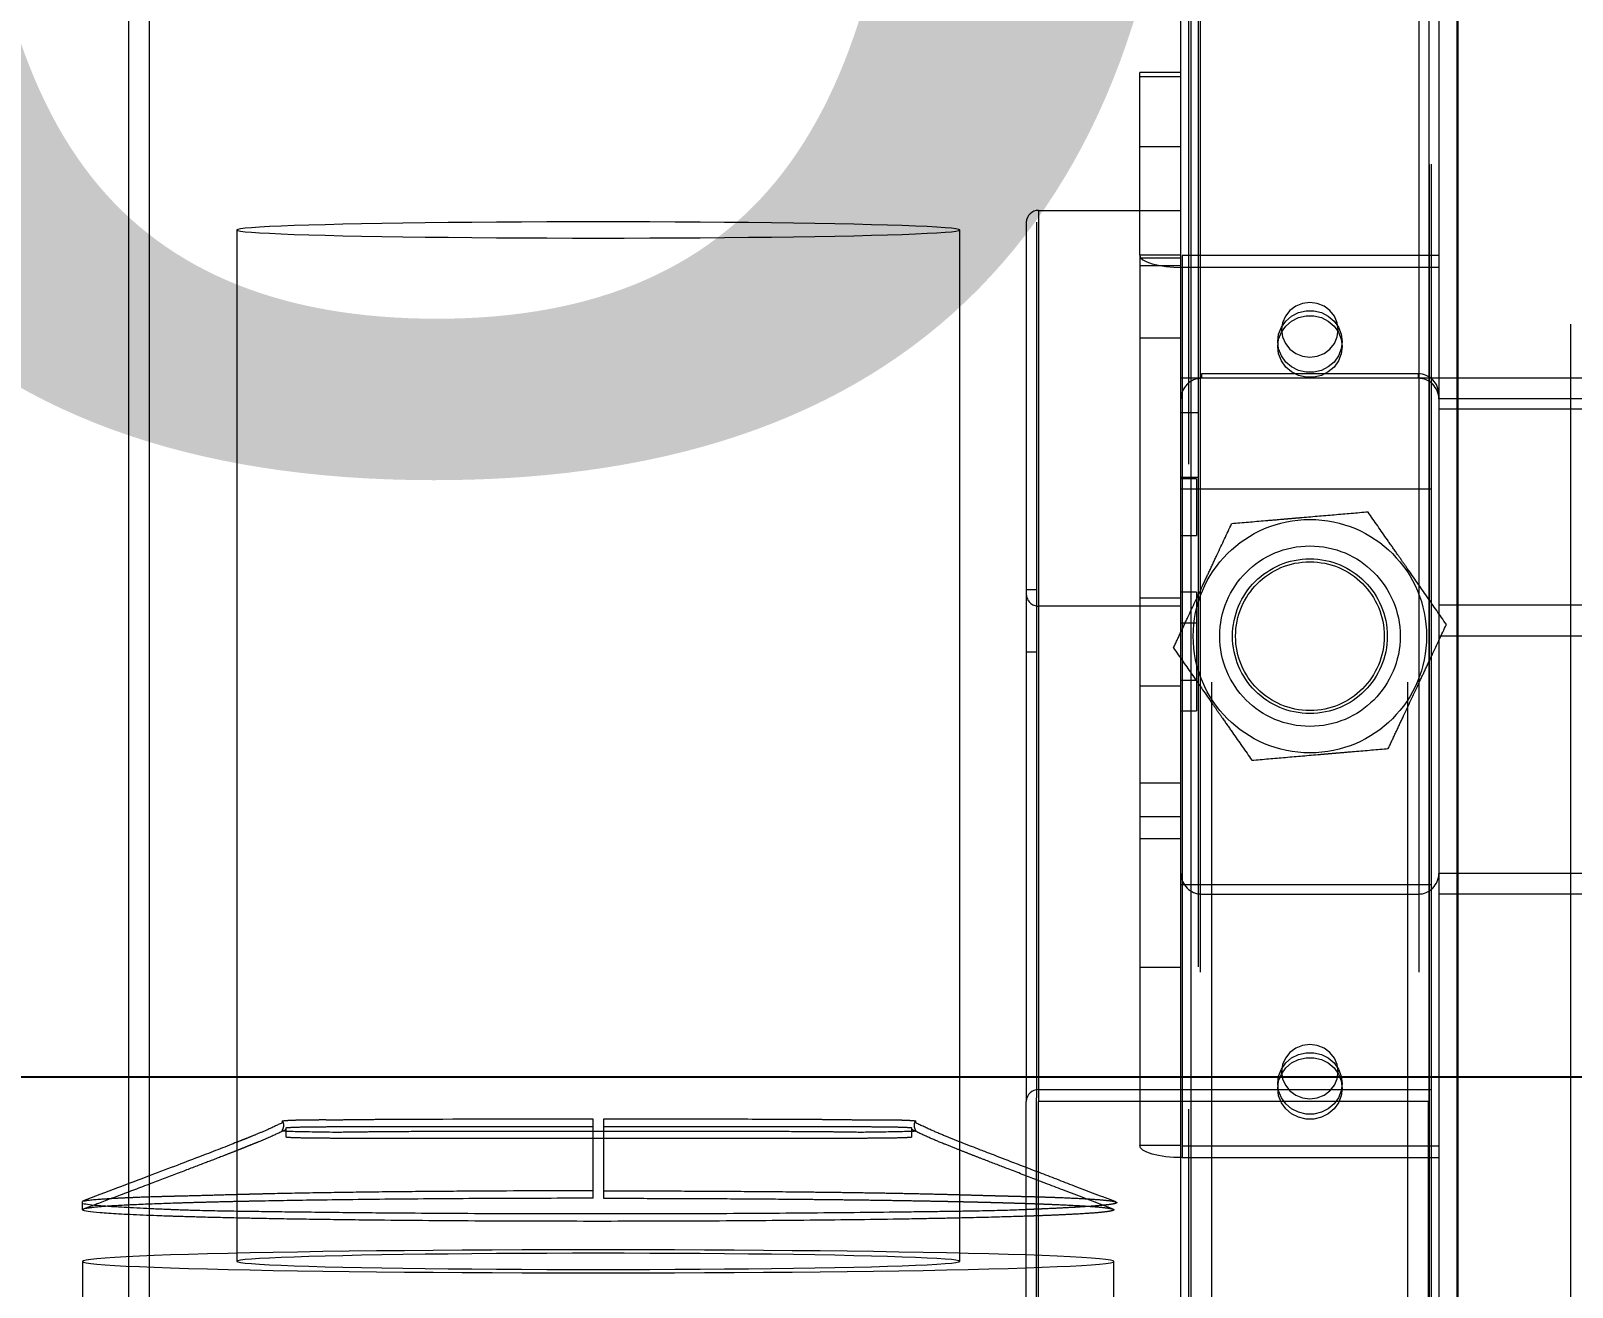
# Model space of a CAD drawing. Extents: x -2187 to 96136, y -11110 to 52208.
# Drawn here: x 48207.6 to 48506.5, y 17012.7 to 17256.3 of the extents above; entities that cross this region are included whole.
import ezdxf

# ---------------------------------------------------------------- set-up
doc = ezdxf.new("R2010")
doc.units = 0
doc.header["$LTSCALE"] = 1000
doc.header["$MEASUREMENT"] = 0
doc.linetypes.add('ACAD_ISO02W100', pattern=[15, 12, -3])
doc.linetypes.add('HIDDEN', pattern=[0.375, 0.25, -0.125])
doc.layers.add('设备型号', color=7, linetype='Continuous')
doc.styles.add('HZHT', font='hztxt_e.shx', dxfattribs={"width": 1.5, "bigfont": 'hztxt.shx'})
doc.dimstyles.new('75', dxfattribs={"dimscale": 100, "dimtxt": 3, "dimasz": 1, "dimexe": 1, "dimexo": 1, "dimgap": 0.2, "dimtad": 1, "dimdec": 0, "dimrnd": 10, "dimzin": 0, "dimdsep": 46, "dimtxsty": 'HZHT', "dimblk1": 'ARCHTICK', "dimblk2": 'ARCHTICK', "dimsah": 1, "dimcen": 1, "dimdle": 0.5, "dimclrd": 1, "dimclre": 1, "dimadec": 0, "dimazin": 0, "dimtfac": 1, "dimtdec": 0, "dimtix": 1, "dimtmove": 2, "dimatfit": 3, "dimfxl": 0, "dimtolj": 1, "dimtzin": 0, "dimarcsym": 0})

# ---------------------------------------------------------------- blocks, each defined once
blk = doc.blocks.new('_ArchTick')
at = {"color": 0, "linetype": 'ByBlock', "const_width": 0.4}
blk.add_lwpolyline([(-0.5, -0.5), (0.5, 0.5)], dxfattribs=at)
blk = doc.blocks.new('*D128')
at = {"color": 1, "linetype": 'ACAD_ISO02W100', "lineweight": -2, "ltscale": 750}
for p, q in [((46340.1, 18544.5), (46340.1, 17223.45)), ((50290.1, 18544.5), (50290.1, 17223.45)), ((46290.1, 17323.45), (47159.52, 17323.45)), ((50340.1, 17323.45), (48409.52, 17323.45))]:
    blk.add_line(p, q, dxfattribs=at)
at = {"layer": 'Defpoints', "color": 0, "linetype": 'ACAD_ISO02W100', "ltscale": 750}
for p in [(46340.1, 18644.5), (50290.1, 18644.5), (50290.1, 17323.45)]:
    blk.add_point(p, dxfattribs=at)
at = {"color": 1, "linetype": 'ACAD_ISO02W100', "lineweight": -2, "ltscale": 750, "xscale": 100, "yscale": 100, "zscale": 100, "rotation": 180}
blk.add_blockref('_ArchTick', (46340.1, 17323.45), dxfattribs=at)
at = {"color": 1, "linetype": 'ACAD_ISO02W100', "lineweight": -2, "ltscale": 750, "xscale": 100, "yscale": 100, "zscale": 100}
blk.add_blockref('_ArchTick', (50290.1, 17323.45), dxfattribs=at)
at = {"color": 0, "linetype": 'ACAD_ISO02W100', "ltscale": 750, "insert": (47784.52, 17473.45), "char_height": 300, "attachment_point": 2, "style": 'HZHT'}
blk.add_mtext('\\A1;3950', dxfattribs=at)

msp = doc.modelspace()

# ---------------------------------------------------------------- linework, layer by layer
at = {"color": 144, "linetype": 'HIDDEN', "lineweight": 0}
for p, q in [((48434.029, 15949.865), (48434.029, 18345.841)), ((48434.429, 15948.786), (48434.429, 18343.343)), ((48476.829, 15948.786), (48476.829, 18342.7)), ((48432.129, 15297.282), (48432.129, 17980.408)), ((48432.529, 17980.396), (48432.529, 15274.289)), ((48478.729, 17980.396), (48478.729, 15401.67)), ((48402.629, 17219.18), (48402.629, 17051.04)), ((48430.629, 17212.783), (48422.629, 17212.783)), ((48430.829, 17212.727), (48430.829, 17210.455)), ((48430.829, 17210.455), (48430.829, 17037.867)), ((48480.629, 17210.455), (48430.829, 17210.455)), ((48434.629, 17189.803), (48434.629, 17188.951)), ((48476.629, 17189.803), (48434.629, 17189.803)), ((48476.629, 17188.951), (48434.629, 17188.951)), ((48433.629, 17169.451), (48433.629, 17158.451)), ((48430.629, 17167.518), (48479.129, 17167.518)), ((48433.629, 17147.451), (48433.629, 17130.451)), ((48430.629, 17144.775), (48403.029, 17144.775)), ((48433.629, 17130.451), (48433.629, 17124.451)), ((48430.629, 17110.432), (48422.629, 17110.432)), ((48430.629, 17103.926), (48422.629, 17103.926)), ((48430.629, 17099.646), (48422.629, 17099.646)), ((48430.629, 17090.812), (48479.129, 17090.812)), ((48434.629, 17088.951), (48476.629, 17088.951)), ((48422.629, 17074.789), (48430.629, 17074.789)), ((48430.629, 17051.072), (48479.129, 17051.072)), ((48478.629, 17048.771), (48430.629, 17048.771)), ((48478.629, 16976.667), (48478.629, 17048.771)), ((48316.629, 17029.98), (48316.629, 17043.869)), ((48318.629, 17043.869), (48318.629, 17029.98)), ((48430.629, 17040.196), (48422.629, 17040.196)), ((48430.829, 17037.867), (48480.629, 17037.867))]:
    msp.add_line(p, q, dxfattribs=at)
at = {"color": 144, "linetype": 'Continuous', "lineweight": 0}
for p, q in [((48484.283, 18301.586), (48484.283, 14058.981)), ((48484.129, 18138.945), (48484.129, 15956.096)), ((48403.029, 17221.481), (48430.629, 17221.481)), ((48400.629, 17049.452), (48400.629, 17048.771)), ((48400.629, 16977.349), (48400.629, 17048.771)), ((48402.629, 17051.04), (48402.629, 17049.452)), ((48402.629, 16977.349), (48402.629, 17049.452)), ((48403.029, 17051.072), (48430.629, 17051.072)), ((48403.029, 16976.667), (48403.029, 17048.771)), ((48430.629, 17048.771), (48403.029, 17048.771)), ((48217.629, 17027.748), (48217.908, 17027.866))]:
    msp.add_line(p, q, dxfattribs=at)
at = {"color": 7, "linetype": 'Continuous', "lineweight": 15}
for p, q in [((48480.629, 17981.266), (48480.629, 15274.109)), ((48430.629, 15274.787), (48430.629, 17980.936)), ((48432.529, 17980.396), (48432.529, 15273.863)), ((48478.729, 15273.863), (48478.729, 17980.396)), ((48230.629, 17034.343), (48230.629, 17854.418)), ((48430.629, 17248.2), (48422.629, 17248.2)), ((48422.629, 17247.377), (48422.629, 17248.2)), ((48422.629, 17221.481), (48422.629, 17247.377)), ((48430.629, 17247.377), (48422.629, 17247.377)), ((48400.629, 17219.18), (48400.629, 17049.452)), ((48403.029, 17221.481), (48403.029, 17051.072)), ((48247.547, 17217.698), (48247.547, 17040.71)), ((48387.712, 17040.786), (48387.712, 17217.698)), ((48484.129, 17188.951), (48480.629, 17188.951)), ((48484.129, 17088.951), (48480.629, 17088.951)), ((48219.784, 17028.628), (48217.774, 17027.865)), ((48230.629, 17018.85), (48230.629, 17026.645)), ((48247.547, 17026.152), (48247.547, 17017.748)), ((48387.712, 17017.748), (48387.712, 17026.151)), ((48217.629, 17017.748), (48217.629, 17007.75))]:
    msp.add_line(p, q, dxfattribs=at)
at = {"color": 7, "linetype": 'HIDDEN', "lineweight": 0}
for p, q in [((48478.729, 15274.289), (48478.729, 17980.396)), ((48478.729, 17980.396), (48478.729, 15401.244)), ((48479.129, 17980.464), (48479.129, 15274.109)), ((48226.629, 14490.418), (48226.629, 17858.418)), ((48506.129, 17574.418), (48506.129, 16988.951)), ((48422.629, 17233.88), (48430.629, 17233.88)), ((48422.629, 17212.783), (48422.629, 17221.481)), ((48422.629, 17212.783), (48422.629, 17040.196)), ((48430.629, 17212.224), (48422.629, 17212.224)), ((48430.629, 17210.729), (48422.629, 17210.729)), ((48480.629, 17212.727), (48430.829, 17212.727)), ((48430.629, 17196.719), (48422.629, 17196.719)), ((48434.629, 17188.951), (48430.629, 17188.951)), ((48436.629, 14630.031), (48436.629, 17188.951)), ((48474.629, 14630.031), (48474.629, 17188.951)), ((48476.629, 17189.803), (48476.629, 17188.951)), ((48480.629, 17188.951), (48476.629, 17188.951)), ((49425.729, 17188.951), (48484.129, 17188.951)), ((49427.429, 17184.951), (48480.629, 17184.951)), ((49427.429, 17182.951), (48480.629, 17182.951)), ((49425.729, 17184.951), (48484.129, 17184.951)), ((48434.029, 17182.278), (48430.629, 17182.278)), ((48430.629, 17169.778), (48434.029, 17169.778)), ((48433.629, 17169.451), (48430.629, 17169.451)), ((48430.629, 17158.451), (48433.629, 17158.451)), ((48402.629, 17147.946), (48400.629, 17147.946)), ((48433.629, 17147.451), (48430.629, 17147.451)), ((48403.029, 17144.775), (48403.029, 17051.072)), ((48430.629, 17146.294), (48422.629, 17146.294)), ((49427.429, 17144.951), (48480.629, 17144.951)), ((48433.629, 17141.451), (48430.629, 17141.451)), ((49427.429, 17138.951), (48480.629, 17138.951)), ((48400.629, 17135.946), (48402.629, 17135.946)), ((48422.629, 17129.294), (48430.629, 17129.294)), ((48430.629, 17130.451), (48433.629, 17130.451)), ((48430.629, 17124.451), (48433.629, 17124.451)), ((49427.429, 17092.951), (48480.629, 17092.951)), ((49425.729, 17092.951), (48484.129, 17092.951)), ((49425.729, 17088.951), (48484.129, 17088.951)), ((48247.547, 17040.71), (48247.547, 17026.152)), ((48387.712, 17026.151), (48387.712, 17040.786)), ((48430.829, 17040.139), (48480.629, 17040.139)), ((48230.629, 17026.645), (48230.629, 17034.343)), ((48226.629, 17026.82), (48226.629, 17032.828)), ((48226.629, 17002.658), (48226.629, 17018.674)), ((48230.629, 17001.146), (48230.629, 17018.85)), ((48417.629, 17007.75), (48417.629, 17017.748))]:
    msp.add_line(p, q, dxfattribs=at)
at = {"color": 8, "linetype": 'Continuous', "lineweight": 15}
for p, q in [((48226.629, 17032.828), (48226.629, 17858.418)), ((48484.129, 17184.951), (48480.629, 17184.951)), ((48484.129, 17092.951), (48480.629, 17092.951)), ((48403.029, 17051.072), (48403.029, 17048.771)), ((48226.629, 17018.674), (48226.629, 17026.82))]:
    msp.add_line(p, q, dxfattribs=at)
at = {"color": 7, "linetype": 'Continuous', "lineweight": 15, "flags": 128}
for points in [[(48247.547, 17217.698), (48247.726, 17217.586), (48248.26, 17217.475), (48249.149, 17217.365), (48250.386, 17217.257), (48251.966, 17217.15), (48253.88, 17217.047), (48256.12, 17216.947), (48258.672, 17216.851), (48261.526, 17216.759), (48264.665, 17216.672), (48268.074, 17216.59), (48271.735, 17216.514), (48275.631, 17216.444), (48279.74, 17216.38), (48284.043, 17216.323), (48288.516, 17216.273), (48293.138, 17216.23), (48297.885, 17216.195), (48302.732, 17216.167), (48307.656, 17216.148), (48312.63, 17216.136), (48317.629, 17216.132), (48322.629, 17216.136), (48327.603, 17216.148), (48332.527, 17216.167), (48337.374, 17216.195), (48342.121, 17216.23), (48346.743, 17216.273), (48351.216, 17216.323), (48355.519, 17216.38), (48359.628, 17216.444), (48363.524, 17216.514), (48367.185, 17216.59), (48370.594, 17216.672), (48373.733, 17216.759), (48376.587, 17216.851), (48379.139, 17216.947), (48381.379, 17217.047), (48383.293, 17217.15), (48384.873, 17217.257), (48386.11, 17217.365), (48386.998, 17217.475), (48387.533, 17217.586), (48387.712, 17217.698), (48387.533, 17217.81), (48386.998, 17217.921), (48386.11, 17218.031), (48384.873, 17218.139), (48383.293, 17218.245), (48381.379, 17218.348), (48379.139, 17218.448), (48376.587, 17218.544), (48373.733, 17218.636), (48370.594, 17218.723), (48367.185, 17218.805), (48363.524, 17218.881), (48359.628, 17218.952), (48355.519, 17219.015), (48351.216, 17219.072), (48346.743, 17219.122), (48342.121, 17219.165), (48337.374, 17219.2), (48332.527, 17219.228), (48327.603, 17219.248), (48322.629, 17219.26), (48317.629, 17219.264), (48312.63, 17219.26), (48307.656, 17219.248), (48302.732, 17219.228), (48297.885, 17219.2), (48293.138, 17219.165), (48288.516, 17219.122), (48284.043, 17219.072), (48279.74, 17219.015), (48275.631, 17218.952), (48271.735, 17218.881), (48268.074, 17218.805), (48264.665, 17218.723), (48261.526, 17218.636), (48258.672, 17218.544), (48256.12, 17218.448), (48253.88, 17218.348), (48251.966, 17218.245), (48250.386, 17218.139), (48249.149, 17218.031), (48248.26, 17217.921), (48247.726, 17217.81), (48247.547, 17217.698)], [(48247.547, 17019.342), (48245.879, 17019.304), (48241.878, 17019.207), (48238.144, 17019.104), (48234.689, 17018.996), (48231.525, 17018.884), (48228.664, 17018.768), (48226.115, 17018.649), (48223.888, 17018.526), (48221.989, 17018.4), (48220.427, 17018.273), (48219.206, 17018.143), (48218.331, 17018.012), (48217.805, 17017.88), (48217.629, 17017.748)], [(48400.629, 17018.994), (48400.57, 17018.996), (48397.115, 17019.104), (48393.381, 17019.207), (48389.38, 17019.304), (48387.712, 17019.342)], [(48217.629, 17017.748), (48217.805, 17017.615), (48218.331, 17017.483), (48219.206, 17017.352), (48220.427, 17017.223), (48221.989, 17017.095), (48223.888, 17016.97), (48226.115, 17016.847), (48228.664, 17016.727), (48231.525, 17016.611), (48234.689, 17016.499), (48238.144, 17016.392), (48241.878, 17016.289), (48245.879, 17016.191), (48250.131, 17016.099), (48254.621, 17016.012), (48259.332, 17015.932), (48264.247, 17015.858), (48269.35, 17015.791), (48274.623, 17015.73), (48280.047, 17015.677), (48285.602, 17015.631), (48291.271, 17015.592), (48297.032, 17015.561), (48302.865, 17015.538), (48308.75, 17015.522), (48314.666, 17015.514), (48320.593, 17015.514), (48326.509, 17015.522), (48332.394, 17015.538), (48338.227, 17015.561), (48343.988, 17015.592), (48349.656, 17015.631), (48355.212, 17015.677), (48360.636, 17015.73), (48365.909, 17015.791), (48371.012, 17015.858), (48375.927, 17015.932), (48380.638, 17016.012), (48385.128, 17016.099), (48389.38, 17016.191), (48393.381, 17016.289), (48397.115, 17016.392), (48400.57, 17016.499), (48400.629, 17016.501)], [(48247.547, 17017.748), (48247.726, 17017.636), (48248.26, 17017.525), (48249.149, 17017.415), (48250.386, 17017.307), (48251.966, 17017.2), (48253.88, 17017.097), (48256.12, 17016.997), (48258.672, 17016.901), (48261.526, 17016.809), (48264.665, 17016.722), (48268.074, 17016.64), (48271.735, 17016.564), (48275.631, 17016.494), (48279.74, 17016.43), (48284.043, 17016.373), (48288.516, 17016.323), (48293.138, 17016.28), (48297.885, 17016.245), (48302.732, 17016.217), (48307.656, 17016.198), (48312.63, 17016.186), (48317.629, 17016.182), (48322.629, 17016.186), (48327.603, 17016.198), (48332.527, 17016.217), (48337.374, 17016.245), (48342.121, 17016.28), (48346.743, 17016.323), (48351.216, 17016.373), (48355.519, 17016.43), (48359.628, 17016.494), (48363.524, 17016.564), (48367.185, 17016.64), (48370.594, 17016.722), (48373.733, 17016.809), (48376.587, 17016.901), (48379.139, 17016.997), (48381.379, 17017.097), (48383.293, 17017.2), (48384.873, 17017.307), (48386.11, 17017.415), (48386.998, 17017.525), (48387.533, 17017.636), (48387.712, 17017.748), (48387.712, 17017.748)]]:
    msp.add_lwpolyline(points, dxfattribs=at)
at = {"color": 144, "linetype": 'HIDDEN', "lineweight": 0, "flags": 128}
for points in [[(48422.629, 17212.783), (48422.787, 17212.329), (48423.254, 17211.892), (48424.011, 17211.49), (48425.031, 17211.137), (48426.274, 17210.847), (48427.691, 17210.632), (48429.23, 17210.499), (48430.829, 17210.455)], [(48461.879, 17196.072), (48461.698, 17194.638), (48461.164, 17193.287), (48460.308, 17192.098), (48459.18, 17191.14), (48457.846, 17190.469), (48456.383, 17190.123), (48454.876, 17190.123), (48453.413, 17190.469), (48452.079, 17191.14), (48450.951, 17192.098), (48450.095, 17193.287), (48449.561, 17194.638), (48449.379, 17196.072), (48449.561, 17197.506), (48450.095, 17198.857), (48450.951, 17200.046), (48452.079, 17201.004), (48453.413, 17201.675), (48454.876, 17202.021), (48456.383, 17202.021), (48457.846, 17201.675), (48459.18, 17201.004), (48460.308, 17200.046), (48461.164, 17198.857), (48461.698, 17197.506), (48461.879, 17196.072)], [(48461.879, 17195.107), (48461.698, 17193.672), (48461.164, 17192.322), (48460.308, 17191.133), (48459.18, 17190.175), (48457.846, 17189.503), (48456.383, 17189.158), (48454.876, 17189.158), (48453.413, 17189.503), (48452.079, 17190.175), (48450.951, 17191.133), (48450.095, 17192.322), (48449.561, 17193.672), (48449.379, 17195.107), (48449.561, 17196.541), (48450.095, 17197.892), (48450.951, 17199.08), (48452.079, 17200.038), (48453.413, 17200.71), (48454.876, 17201.056), (48456.383, 17201.056), (48457.846, 17200.71), (48459.18, 17200.038), (48460.308, 17199.08), (48461.164, 17197.892), (48461.698, 17196.541), (48461.879, 17195.107)], [(48455.629, 17193.071), (48457.053, 17193.251), (48458.379, 17193.777), (48459.519, 17194.615), (48460.393, 17195.708), (48460.942, 17196.98), (48461.129, 17198.344), (48460.942, 17199.709), (48460.393, 17200.981), (48459.519, 17202.073), (48458.379, 17202.911), (48457.053, 17203.438), (48455.629, 17203.618), (48454.206, 17203.438), (48452.879, 17202.911), (48451.74, 17202.073), (48450.866, 17200.981), (48450.317, 17199.709), (48450.129, 17198.344), (48450.317, 17196.98), (48450.866, 17195.708), (48451.74, 17194.615), (48452.879, 17193.777), (48454.206, 17193.251), (48455.629, 17193.071)], [(48461.879, 17052.249), (48461.698, 17050.815), (48461.164, 17049.464), (48460.308, 17048.275), (48459.18, 17047.317), (48457.846, 17046.646), (48456.383, 17046.3), (48454.876, 17046.3), (48453.413, 17046.646), (48452.079, 17047.317), (48450.951, 17048.275), (48450.095, 17049.464), (48449.561, 17050.815), (48449.379, 17052.249), (48449.561, 17053.683), (48450.095, 17055.034), (48450.951, 17056.223), (48452.079, 17057.181), (48453.413, 17057.853), (48454.876, 17058.198), (48456.383, 17058.198), (48457.846, 17057.853), (48459.18, 17057.181), (48460.308, 17056.223), (48461.164, 17055.034), (48461.698, 17053.683), (48461.879, 17052.249)], [(48455.629, 17049.248), (48457.053, 17049.428), (48458.379, 17049.954), (48459.519, 17050.792), (48460.393, 17051.885), (48460.942, 17053.157), (48461.129, 17054.521), (48460.942, 17055.886), (48460.393, 17057.158), (48459.519, 17058.25), (48458.379, 17059.088), (48457.053, 17059.615), (48455.629, 17059.795), (48454.206, 17059.615), (48452.879, 17059.088), (48451.74, 17058.25), (48450.866, 17057.158), (48450.317, 17055.886), (48450.129, 17054.521), (48450.317, 17053.157), (48450.866, 17051.885), (48451.74, 17050.792), (48452.879, 17049.954), (48454.206, 17049.428), (48455.629, 17049.248)], [(48461.879, 17051.284), (48461.698, 17049.85), (48461.164, 17048.499), (48460.308, 17047.31), (48459.18, 17046.352), (48457.846, 17045.68), (48456.383, 17045.335), (48454.876, 17045.335), (48453.413, 17045.68), (48452.079, 17046.352), (48450.951, 17047.31), (48450.095, 17048.499), (48449.561, 17049.85), (48449.379, 17051.284), (48449.561, 17052.718), (48450.095, 17054.069), (48450.951, 17055.257), (48452.079, 17056.215), (48453.413, 17056.887), (48454.876, 17057.233), (48456.383, 17057.233), (48457.846, 17056.887), (48459.18, 17056.215), (48460.308, 17055.257), (48461.164, 17054.069), (48461.698, 17052.718), (48461.879, 17051.284)], [(48316.625, 17031.425), (48316.627, 17038.369), (48316.629, 17045.314)], [(48318.629, 17045.314), (48318.632, 17038.369), (48318.634, 17031.425)], [(48430.829, 17037.867), (48429.23, 17037.912), (48427.691, 17038.044), (48426.274, 17038.26), (48425.031, 17038.549), (48424.011, 17038.902), (48423.254, 17039.305), (48422.787, 17039.742), (48422.629, 17040.196)]]:
    msp.add_lwpolyline(points, dxfattribs=at)
at = {"color": 7, "linetype": 'HIDDEN', "lineweight": 0, "flags": 128}
for points in [[(48387.712, 17019.342), (48385.128, 17019.397), (48380.638, 17019.483), (48375.927, 17019.563), (48371.012, 17019.637), (48365.909, 17019.705), (48360.636, 17019.765), (48355.212, 17019.819), (48349.656, 17019.865), (48343.988, 17019.903), (48338.227, 17019.934), (48332.394, 17019.958), (48326.509, 17019.974), (48320.593, 17019.981), (48314.666, 17019.981), (48308.75, 17019.974), (48302.865, 17019.958), (48297.032, 17019.934), (48291.271, 17019.903), (48285.602, 17019.865), (48280.047, 17019.819), (48274.623, 17019.765), (48269.35, 17019.705), (48264.247, 17019.637), (48259.332, 17019.563), (48254.621, 17019.483), (48250.131, 17019.397), (48247.547, 17019.342)], [(48387.712, 17017.748), (48387.533, 17017.859), (48386.998, 17017.971), (48386.11, 17018.081), (48384.873, 17018.189), (48383.293, 17018.295), (48381.379, 17018.398), (48379.139, 17018.498), (48376.587, 17018.594), (48373.733, 17018.686), (48370.594, 17018.773), (48367.185, 17018.855), (48363.524, 17018.931), (48359.628, 17019.001), (48355.519, 17019.065), (48351.216, 17019.122), (48346.743, 17019.172), (48342.121, 17019.215), (48337.374, 17019.25), (48332.527, 17019.278), (48327.603, 17019.298), (48322.629, 17019.31), (48317.629, 17019.314), (48312.63, 17019.31), (48307.656, 17019.298), (48302.732, 17019.278), (48297.885, 17019.25), (48293.138, 17019.215), (48288.516, 17019.172), (48284.043, 17019.122), (48279.74, 17019.065), (48275.631, 17019.001), (48271.735, 17018.931), (48268.074, 17018.855), (48264.665, 17018.773), (48261.526, 17018.686), (48258.672, 17018.594), (48256.12, 17018.498), (48253.88, 17018.398), (48251.966, 17018.295), (48250.386, 17018.189), (48249.149, 17018.081), (48248.26, 17017.971), (48247.726, 17017.859), (48247.547, 17017.748)], [(48400.629, 17016.501), (48403.734, 17016.611), (48406.595, 17016.727), (48409.144, 17016.847), (48411.371, 17016.97), (48413.27, 17017.095), (48414.832, 17017.223), (48416.053, 17017.352), (48416.928, 17017.483), (48417.454, 17017.615), (48417.629, 17017.748), (48417.454, 17017.88), (48416.928, 17018.012), (48416.053, 17018.143), (48414.832, 17018.273), (48413.27, 17018.4), (48411.371, 17018.526), (48409.144, 17018.649), (48406.595, 17018.768), (48403.734, 17018.884), (48400.629, 17018.994)]]:
    msp.add_lwpolyline(points, dxfattribs=at)
at = {"color": 7, "linetype": 'HIDDEN', "lineweight": 0}
msp.add_circle((48455.629, 17138.951), 22.625, dxfattribs=at)
at = {"color": 144, "linetype": 'HIDDEN', "lineweight": 0}
for radius in [17.5, 15, 14.416]:
    msp.add_circle((48455.629, 17138.951), radius, dxfattribs=at)
at = {"color": 144, "linetype": 'Continuous', "lineweight": 0}
for centre in [(48402.981, 17219.129), (48402.981, 17048.72)]:
    msp.add_arc(centre, 2.352, 88.82097, 178.77033, dxfattribs=at)
at = {"color": 144, "linetype": 'HIDDEN', "lineweight": 0}
for centre, radius, start, end in [((48434.629, 17184.951), 4, 90, 180), ((48476.629, 17185.803), 4, 0, 90), ((48476.629, 17184.951), 4, 0, 90), ((48402.981, 17147.127), 2.352, 181.22967, 271.17903), ((48434.629, 17092.951), 4, 180, 270), ((48476.629, 17092.951), 4, 270, 0)]:
    msp.add_arc(centre, radius, start, end, dxfattribs=at)
at = {"color": 7, "linetype": 'HIDDEN', "lineweight": 0}
for points, knots in [([(48466.895, 17163.002), (48464.735, 17162.816), (48462.559, 17162.63), (48458.161, 17162.253), (48455.94, 17162.062), (48453.127, 17161.821), (48452.562, 17161.773), (48451.437, 17161.676), (48450.876, 17161.628), (48449.199, 17161.484), (48448.089, 17161.389), (48444.778, 17161.105), (48442.597, 17160.918), (48440.434, 17160.733)], [0, 0, 0, 0, 0.25, 0.25, 0.5, 0.5, 0.5625, 0.5625, 0.625, 0.625, 0.75, 0.75, 1, 1, 1, 1]), ([(48482.091, 17141.22), (48480.85, 17142.998), (48479.6, 17144.79), (48477.075, 17148.409), (48475.799, 17150.238), (48474.184, 17152.553), (48473.86, 17153.018), (48473.213, 17153.945), (48472.891, 17154.406), (48471.929, 17155.786), (48471.291, 17156.7), (48469.39, 17159.426), (48468.137, 17161.221), (48466.895, 17163.002)], [0, 0, 0, 0, 0.25, 0.25, 0.5, 0.5, 0.5625, 0.5625, 0.625, 0.625, 0.75, 0.75, 1, 1, 1, 1]), ([(48429.168, 17136.682), (48429.627, 17137.661), (48430.089, 17138.648), (48431.024, 17140.645), (48431.494, 17141.647), (48432.905, 17144.659), (48433.851, 17146.679), (48435.279, 17149.728), (48435.757, 17150.747), (48436.715, 17152.792), (48437.19, 17153.808), (48438.601, 17156.82), (48439.524, 17158.789), (48440.434, 17160.733)], [0, 0, 0, 0, 0.125, 0.125, 0.25, 0.25, 0.5, 0.5, 0.625, 0.625, 0.75, 0.75, 1, 1, 1, 1]), ([(48470.825, 17117.17), (48471.283, 17118.148), (48471.745, 17119.135), (48472.681, 17121.132), (48473.15, 17122.134), (48474.561, 17125.146), (48475.507, 17127.166), (48476.935, 17130.215), (48477.413, 17131.234), (48478.371, 17133.28), (48478.847, 17134.295), (48480.258, 17137.307), (48481.18, 17139.276), (48482.091, 17141.22)], [0, 0, 0, 0, 0.125, 0.125, 0.25, 0.25, 0.5, 0.5, 0.625, 0.625, 0.75, 0.75, 1, 1, 1, 1]), ([(48429.168, 17136.682), (48430.409, 17134.904), (48431.659, 17133.113), (48434.184, 17129.493), (48435.46, 17127.664), (48437.075, 17125.35), (48437.399, 17124.884), (48438.045, 17123.958), (48438.367, 17123.496), (48439.33, 17122.116), (48439.968, 17121.202), (48441.869, 17118.477), (48443.122, 17116.681), (48444.364, 17114.901)], [0, 0, 0, 0, 0.25, 0.25, 0.5, 0.5, 0.5625, 0.5625, 0.625, 0.625, 0.75, 0.75, 1, 1, 1, 1]), ([(48444.364, 17114.901), (48446.524, 17115.086), (48448.7, 17115.273), (48453.098, 17115.65), (48455.319, 17115.84), (48458.131, 17116.081), (48458.697, 17116.13), (48459.822, 17116.226), (48460.383, 17116.274), (48462.06, 17116.418), (48463.17, 17116.513), (48466.481, 17116.797), (48468.662, 17116.984), (48470.825, 17117.17)], [0, 0, 0, 0, 0.25, 0.25, 0.5, 0.5, 0.5625, 0.5625, 0.625, 0.625, 0.75, 0.75, 1, 1, 1, 1]), ([(48257.122, 17043.324), (48256.161, 17042.863), (48254.431, 17042.035), (48252.082, 17041.047), (48250.473, 17040.391), (48249.275, 17039.912), (48248.07, 17039.433), (48246.57, 17038.844), (48244.257, 17037.941), (48240.924, 17036.655), (48236.383, 17034.92), (48230.953, 17032.86), (48225.311, 17030.727), (48221.502, 17029.28), (48219.784, 17028.628)], [0, 0, 0, 0, 0.10231332, 0.18421112, 0.23997575, 0.26763649, 0.30002009, 0.33914359, 0.38556064, 0.47590829, 0.58694512, 0.71932928, 0.87342404, 1, 1, 1, 1]), ([(48256.479, 17044.679), (48255.533, 17044.225), (48253.827, 17043.408), (48251.501, 17042.43), (48249.908, 17041.78), (48248.711, 17041.302), (48247.983, 17041.012), (48247.56, 17040.846), (48247.547, 17040.841)], [0, 0, 0, 0, 0.3385212, 0.6106778, 0.7963836, 0.888567, 0.9965165, 1, 1, 1, 1]), ([(48417.488, 17027.864), (48414.797, 17028.894), (48409.828, 17030.796), (48403.018, 17033.401), (48397.468, 17035.53), (48393.485, 17037.066), (48390.795, 17038.11), (48388.869, 17038.86), (48386.882, 17039.639), (48384.39, 17040.639), (48381.448, 17041.86), (48379.451, 17042.817), (48378.394, 17043.323)], [0, 0, 0, 0, 0.1816234, 0.3353852, 0.4615411, 0.5608744, 0.6130892, 0.6568205, 0.7154942, 0.7949089, 0.8914826, 1, 1, 1, 1]), ([(48387.712, 17040.927), (48387.7, 17040.932), (48386.804, 17041.284), (48384.982, 17042.019), (48382.046, 17043.236), (48380.078, 17044.179), (48379.039, 17044.677)], [0, 0, 0, 0, 0.0038756, 0.2828914, 0.6213868, 1, 1, 1, 1]), ([(48418.024, 17029.265), (48415.335, 17030.294), (48410.369, 17032.195), (48404.555, 17034.418), (48401.472, 17035.602), (48400.629, 17035.925)], [0, 0, 0, 0, 0.4620035, 0.8530708, 1, 1, 1, 1])]:
    msp.add_open_spline(points, degree=3, knots=knots, dxfattribs=at)
at = {"color": 144, "linetype": 'HIDDEN', "lineweight": 0}
for points, knots in [([(48316.629, 17045.314), (48306.271, 17045.312), (48294.742, 17045.31), (48282.044, 17045.266), (48278.529, 17045.25), (48275.008, 17045.227), (48271.507, 17045.202), (48268.585, 17045.154), (48266.436, 17045.146), (48264.67, 17045.16), (48262.764, 17045.156), (48260.675, 17045.134), (48258.887, 17045.095), (48257.511, 17045.04), (48256.803, 17044.987), (48256.486, 17044.945), (48256.352, 17044.92), (48256.268, 17044.886), (48256.265, 17044.871), (48256.308, 17044.857), (48256.372, 17044.819), (48256.439, 17044.748), (48256.491, 17044.661), (48256.574, 17044.453), (48256.61, 17044.086), (48256.55, 17043.681), (48256.451, 17043.404), (48256.409, 17043.319), (48256.396, 17043.293)], [0, 0, 0, 0, 0.2205354, 0.2454294, 0.270369, 0.2953593, 0.3204061, 0.3448887, 0.3576823, 0.3660199, 0.3828494, 0.3999312, 0.4171268, 0.4342558, 0.4511874, 0.4567658, 0.4623034, 0.4681881, 0.4721048, 0.4788768, 0.5101747, 0.5453062, 0.5809695, 0.6165652, 0.7788082, 0.94119, 0.9819542, 1, 1, 1, 1]), ([(48318.629, 17043.869), (48322.752, 17043.869), (48330.996, 17043.869), (48343.39, 17043.869), (48355.01, 17043.869), (48363.361, 17043.869), (48367.555, 17043.869), (48368.646, 17043.869), (48369.912, 17043.868), (48372.476, 17043.855), (48375.667, 17043.808), (48377.764, 17043.736), (48378.346, 17043.679), (48378.394, 17043.651), (48378.394, 17043.569), (48378.394, 17043.416), (48378.394, 17043.188), (48378.394, 17042.961), (48378.394, 17042.734), (48378.394, 17042.507), (48378.394, 17042.28), (48378.394, 17042.052), (48378.394, 17041.9), (48378.394, 17041.818), (48378.346, 17041.789), (48377.764, 17041.732), (48375.659, 17041.661), (48372.462, 17041.614), (48369.905, 17041.601), (48368.644, 17041.6), (48364.146, 17041.6), (48355.671, 17041.6), (48343.007, 17041.6), (48330.374, 17041.6), (48317.758, 17041.6), (48305.141, 17041.6), (48292.509, 17041.6), (48279.845, 17041.6), (48271.37, 17041.6), (48266.871, 17041.6), (48265.611, 17041.601), (48263.054, 17041.614), (48259.857, 17041.661), (48257.752, 17041.732), (48257.17, 17041.789), (48257.122, 17041.818), (48257.122, 17041.9), (48257.122, 17042.052), (48257.122, 17042.28), (48257.122, 17042.507), (48257.122, 17042.734), (48257.122, 17042.961), (48257.122, 17043.188), (48257.122, 17043.416), (48257.122, 17043.569), (48257.122, 17043.651), (48257.17, 17043.679), (48257.751, 17043.736), (48259.849, 17043.808), (48263.04, 17043.855), (48265.604, 17043.868), (48266.87, 17043.869), (48267.957, 17043.869), (48272.129, 17043.869), (48280.437, 17043.869), (48291.997, 17043.869), (48304.327, 17043.869), (48312.529, 17043.869), (48316.629, 17043.869)], [0, 0, 0, 0, 0.0277778, 0.0555556, 0.0833333, 0.1055556, 0.1111111, 0.1111111, 0.1166667, 0.1388889, 0.1666667, 0.1944444, 0.2166667, 0.2222222, 0.2222222, 0.2361111, 0.25, 0.2638889, 0.2777778, 0.2916667, 0.3055556, 0.3194444, 0.3333333, 0.3333333, 0.3388889, 0.3611111, 0.3888889, 0.4166667, 0.4388889, 0.4444444, 0.4444444, 0.4583333, 0.4722222, 0.4861111, 0.5, 0.5138889, 0.5277778, 0.5416667, 0.5555556, 0.5555556, 0.5611111, 0.5833333, 0.6111111, 0.6388889, 0.6611111, 0.6666667, 0.6666667, 0.6805556, 0.6944444, 0.7083333, 0.7222222, 0.7361111, 0.75, 0.7638889, 0.7777778, 0.7777778, 0.7833333, 0.8055556, 0.8333333, 0.8611111, 0.8833333, 0.8888889, 0.8888889, 0.8944444, 0.9166667, 0.9444444, 0.9722222, 1, 1, 1, 1]), ([(48270.641, 17042.864), (48272.137, 17042.884), (48275.995, 17042.934), (48282.228, 17042.967), (48289.337, 17042.994), (48296.452, 17043.008), (48303.559, 17043.018), (48310.66, 17043.022), (48324.865, 17043.025), (48339.078, 17043.018), (48353.287, 17042.97), (48359.137, 17042.933), (48362.946, 17042.899), (48364.393, 17042.878), (48364.728, 17042.874)], [0, 0, 0, 0, 0.047722, 0.123032, 0.198765, 0.2743755, 0.3498951, 0.4253544, 0.5007835, 0.8028013, 0.8785343, 0.9538439, 0.9893303, 1, 1, 1, 1]), ([(48379.12, 17043.302), (48379.112, 17043.32), (48379.063, 17043.425), (48378.981, 17043.655), (48378.911, 17044.069), (48378.935, 17044.469), (48379.066, 17044.743), (48379.165, 17044.832), (48379.224, 17044.861), (48379.252, 17044.87), (48379.248, 17044.885), (48379.165, 17044.919), (48379.032, 17044.943), (48378.716, 17044.986), (48378.008, 17045.038), (48376.632, 17045.092), (48374.844, 17045.131), (48372.754, 17045.153), (48370.91, 17045.155), (48369.426, 17045.148), (48367.873, 17045.13), (48365.664, 17045.183), (48362.856, 17045.205), (48359.908, 17045.231), (48353.341, 17045.27), (48339.582, 17045.308), (48326.803, 17045.312), (48318.629, 17045.314)], [0, 0, 0, 0, 0.0123514, 0.0742591, 0.1844116, 0.3809072, 0.4624443, 0.5015424, 0.5187397, 0.5255189, 0.5294398, 0.5353316, 0.540876, 0.5464614, 0.5634158, 0.5805692, 0.5977908, 0.614899, 0.6317552, 0.6387068, 0.6469093, 0.6648304, 0.6858168, 0.7067611, 0.7276669, 0.825797, 1, 1, 1, 1]), ([(48316.625, 17031.425), (48309.111, 17031.423), (48301.605, 17031.401), (48290.652, 17031.337), (48287.052, 17031.31), (48279.999, 17031.247), (48276.547, 17031.211), (48269.834, 17031.127), (48266.572, 17031.08), (48260.277, 17030.974), (48257.245, 17030.916), (48253.618, 17030.835), (48252.901, 17030.818), (48251.483, 17030.784), (48250.77, 17030.766), (48250.032, 17030.747), (48249.892, 17030.744), (48249.632, 17030.737), (48249.511, 17030.733), (48249.19, 17030.725), (48249.02, 17030.72), (48248.733, 17030.712), (48248.616, 17030.709), (48248.403, 17030.703), (48248.304, 17030.701), (48247.401, 17030.676), (48246.625, 17030.654), (48244.359, 17030.59), (48242.929, 17030.549), (48240.176, 17030.475), (48238.852, 17030.442), (48237.233, 17030.402), (48236.749, 17030.391), (48236.189, 17030.377), (48235.949, 17030.371), (48235.789, 17030.367), (48235.714, 17030.365), (48235.506, 17030.36), (48235.373, 17030.357), (48235.077, 17030.349), (48234.962, 17030.346), (48234.759, 17030.341), (48234.685, 17030.34), (48234.528, 17030.336), (48234.442, 17030.333), (48233.683, 17030.314), (48232.977, 17030.294), (48230.824, 17030.229), (48229.341, 17030.179), (48227.272, 17030.097), (48226.611, 17030.07), (48225.354, 17030.013), (48224.757, 17029.984), (48223.061, 17029.895), (48222.06, 17029.834), (48219.458, 17029.645), (48218.262, 17029.513), (48217.629, 17029.377)], [0, 0, 0, 0, 0.125, 0.125, 0.1875, 0.1875, 0.25, 0.25, 0.3125, 0.3125, 0.375, 0.375, 0.390625, 0.390625, 0.40625, 0.40625, 0.4101562, 0.4101562, 0.4140625, 0.4140625, 0.421875, 0.421875, 0.4296875, 0.4296875, 0.4375, 0.4375, 0.5, 0.5, 0.625, 0.625, 0.75, 0.75, 0.78125, 0.796875, 0.8046875, 0.8046875, 0.8125, 0.8125, 0.8203125, 0.8203125, 0.8242188, 0.8242188, 0.8261719, 0.8261719, 0.828125, 0.828125, 0.84375, 0.84375, 0.875, 0.875, 0.890625, 0.890625, 0.90625, 0.90625, 0.9375, 0.9375, 1, 1, 1, 1]), ([(48318.634, 17031.425), (48322.145, 17031.421), (48329.166, 17031.414), (48339.565, 17031.37), (48349.713, 17031.301), (48357.874, 17031.221), (48364.165, 17031.143), (48368.752, 17031.078), (48373.196, 17031.006), (48377.488, 17030.926), (48381.577, 17030.838), (48384.6, 17030.765), (48386.459, 17030.714), (48387.255, 17030.692), (48387.833, 17030.676), (48388.739, 17030.651), (48389.974, 17030.615), (48391.513, 17030.571), (48393.001, 17030.529), (48394.445, 17030.49), (48395.852, 17030.453), (48397.229, 17030.418), (48398.595, 17030.385), (48399.637, 17030.359), (48400.491, 17030.338), (48401.582, 17030.311), (48403.19, 17030.265), (48405.164, 17030.201), (48407.795, 17030.106), (48410.765, 17029.975), (48413.995, 17029.788), (48416.563, 17029.569), (48418.088, 17029.319), (48418.312, 17029.062), (48417.232, 17028.802), (48414.866, 17028.542), (48411.696, 17028.315), (48408.256, 17028.122), (48405.642, 17027.995), (48403.602, 17027.903), (48402.31, 17027.847), (48401.313, 17027.806), (48400.756, 17027.784), (48400.629, 17027.779)], [0, 0, 0, 0, 0.0484264, 0.0968235, 0.1451597, 0.1934044, 0.2174909, 0.2415438, 0.2655597, 0.2895349, 0.3134676, 0.3367098, 0.3441908, 0.3481823, 0.3516961, 0.3551837, 0.3655164, 0.375709, 0.3858223, 0.3959091, 0.4060244, 0.4162215, 0.4265602, 0.4374043, 0.4409717, 0.4473784, 0.463887, 0.4821607, 0.5014939, 0.5409204, 0.5804317, 0.633189, 0.686012, 0.7388617, 0.7916984, 0.8444827, 0.8971768, 0.930322, 0.9629243, 0.975027, 0.9864223, 0.9969088, 1, 1, 1, 1]), ([(48316.629, 17029.98), (48310.443, 17029.978), (48298.082, 17029.95), (48280.252, 17029.832), (48264.873, 17029.656), (48255.042, 17029.493), (48250.508, 17029.402), (48249.349, 17029.378), (48248.023, 17029.35), (48245.515, 17029.295), (48242.257, 17029.215), (48239.181, 17029.132), (48237.052, 17029.069), (48235.995, 17029.036), (48232.898, 17028.937), (48227.728, 17028.743), (48222.004, 17028.428), (48219.243, 17028.168), (48218.353, 17028.016), (48218.17, 17027.977)], [0, 0, 0, 0, 0.02777778, 0.05555556, 0.08333333, 0.10555556, 0.11111111, 0.11111111, 0.11666667, 0.13888889, 0.16666667, 0.19444444, 0.21666667, 0.22222222, 0.22222222, 0.23611111, 0.25, 0.26388889, 0.26870116, 0.26870116, 0.26870116, 0.26870116]), ([(48318.629, 17029.98), (48322.126, 17029.977), (48329.116, 17029.97), (48339.466, 17029.93), (48349.562, 17029.867), (48357.675, 17029.795), (48363.922, 17029.727), (48368.474, 17029.671), (48372.879, 17029.609), (48377.127, 17029.543), (48381.168, 17029.472), (48384.151, 17029.414), (48385.981, 17029.376), (48386.764, 17029.36), (48387.334, 17029.348), (48388.225, 17029.328), (48389.441, 17029.301), (48390.959, 17029.265), (48392.428, 17029.229), (48393.858, 17029.192), (48395.256, 17029.154), (48396.628, 17029.116), (48397.993, 17029.075), (48399.038, 17029.043), (48399.896, 17029.016), (48400.991, 17028.981), (48402.604, 17028.925), (48404.585, 17028.85), (48407.225, 17028.741), (48410.206, 17028.597), (48413.447, 17028.398), (48416.023, 17028.171), (48417.552, 17027.917), (48417.777, 17027.661), (48416.693, 17027.406), (48414.319, 17027.156), (48411.138, 17026.944), (48407.684, 17026.769), (48405.06, 17026.659), (48403.009, 17026.581), (48401.788, 17026.537), (48400.979, 17026.51), (48400.629, 17026.499)], [0, 0, 0, 0, 0.0487374, 0.0974409, 0.1460755, 0.1946048, 0.2188276, 0.2430112, 0.2671508, 0.2912426, 0.3152833, 0.3386234, 0.346131, 0.3501362, 0.3536625, 0.3571624, 0.3675302, 0.3777567, 0.3879019, 0.3980203, 0.4081669, 0.4183964, 0.4287685, 0.4396435, 0.4432373, 0.4496892, 0.4662221, 0.4845662, 0.5039881, 0.5435945, 0.5832984, 0.6363275, 0.6894328, 0.7425687, 0.7956895, 0.848749, 0.901702, 0.9349986, 0.9677473, 0.9798967, 0.9913217, 1, 1, 1, 1])]:
    msp.add_open_spline(points, degree=3, knots=knots, dxfattribs=at)
at = {"color": 144, "linetype": 'Continuous', "lineweight": 0}
for points, knots in [([(48256.396, 17043.293), (48256.382, 17043.263), (48256.361, 17043.216), (48256.321, 17043.146), (48256.296, 17043.096), (48256.263, 17043.052), (48256.321, 17043.051), (48256.48, 17043.033), (48256.947, 17043.01), (48258.068, 17042.972), (48259.635, 17042.933), (48261.576, 17042.897), (48263.761, 17042.857), (48265.547, 17042.843), (48266.797, 17042.809), (48267.69, 17042.824), (48268.974, 17042.847), (48270.017, 17042.858), (48270.641, 17042.864)], [0, 0, 0, 0, 0.1097981, 0.1712107, 0.2277235, 0.265849, 0.2917594, 0.3129339, 0.3987476, 0.4861737, 0.5743622, 0.6624004, 0.7495031, 0.8348053, 0.8599311, 0.8862392, 0.9320452, 1, 1, 1, 1]), ([(48364.728, 17042.874), (48365.4, 17042.865), (48366.493, 17042.851), (48367.826, 17042.829), (48368.719, 17042.814), (48369.969, 17042.846), (48371.754, 17042.859), (48373.94, 17042.896), (48375.883, 17042.931), (48377.453, 17042.969), (48378.576, 17043.005), (48379.045, 17043.027), (48379.206, 17043.043), (48379.27, 17043.043), (48379.222, 17043.099), (48379.196, 17043.157), (48379.158, 17043.224), (48379.134, 17043.272), (48379.122, 17043.298), (48379.12, 17043.302)], [0, 0, 0, 0, 0.0718323, 0.1167153, 0.1424899, 0.1670932, 0.2506471, 0.3359889, 0.4222705, 0.5087217, 0.5944472, 0.678612, 0.6993826, 0.724803, 0.770611, 0.8362241, 0.9078077, 0.9836148, 1, 1, 1, 1]), ([(48400.629, 17027.779), (48400.475, 17027.772), (48400.191, 17027.761), (48399.807, 17027.745), (48399.478, 17027.733), (48398.13, 17027.681), (48395.409, 17027.587), (48392.346, 17027.518), (48390.305, 17027.482), (48389.653, 17027.471), (48388.991, 17027.461), (48388.316, 17027.451), (48387.595, 17027.44), (48386.841, 17027.43), (48385.858, 17027.416), (48384.048, 17027.391), (48381.149, 17027.352), (48375.826, 17027.284), (48368.498, 17027.198), (48359.016, 17027.106), (48349.041, 17027.031), (48338.707, 17026.975), (48328.132, 17026.942), (48317.437, 17026.931), (48306.744, 17026.943), (48296.175, 17026.977), (48285.853, 17027.034), (48277.217, 17027.1), (48270.19, 17027.166), (48264.641, 17027.225), (48259.391, 17027.287), (48254.597, 17027.349), (48251.159, 17027.395), (48249.12, 17027.424), (48248.282, 17027.436), (48247.806, 17027.442), (48246.137, 17027.466), (48243.271, 17027.512), (48240.455, 17027.579), (48238.797, 17027.629), (48238.147, 17027.649), (48237.503, 17027.671), (48236.864, 17027.693), (48236.23, 17027.716), (48235.564, 17027.742), (48234.83, 17027.771), (48233.874, 17027.81), (48232.717, 17027.858), (48230.941, 17027.936), (48228.729, 17028.038), (48226.25, 17028.164), (48223.576, 17028.318), (48221.008, 17028.499), (48218.804, 17028.706), (48218.021, 17028.844), (48217.629, 17028.913)], [0, 0, 0, 0, 0.00334889, 0.00617863, 0.00827367, 0.01035535, 0.03468305, 0.0631482, 0.06691756, 0.07070861, 0.07452643, 0.07837597, 0.08226222, 0.08677638, 0.09102114, 0.09861086, 0.11694779, 0.13722242, 0.18033996, 0.22385437, 0.26742183, 0.31103013, 0.35466649, 0.398317, 0.44196746, 0.48560371, 0.52921179, 0.57277891, 0.59890192, 0.62500348, 0.65096468, 0.67578153, 0.69804236, 0.70563187, 0.70987658, 0.71203574, 0.7136169, 0.73807231, 0.76196667, 0.76625092, 0.7705539, 0.77488112, 0.77923973, 0.78363719, 0.78808089, 0.79330348, 0.79948584, 0.80890758, 0.81914791, 0.84134704, 0.86460447, 0.88797232, 0.92526519, 0.96261335, 1, 1, 1, 1]), ([(48217.629, 17027.77), (48217.629, 17027.789), (48217.629, 17027.824), (48217.629, 17028.261), (48217.629, 17028.695), (48217.629, 17028.913)], [0, 0, 0, 0, 0.3726962, 0.6855117, 1, 1, 1, 1]), ([(48400.629, 17026.499), (48400.557, 17026.496), (48400.21, 17026.485), (48399.714, 17026.469), (48399.201, 17026.453), (48398.871, 17026.442), (48397.52, 17026.4), (48394.802, 17026.322), (48391.773, 17026.245), (48389.761, 17026.197), (48389.119, 17026.183), (48388.467, 17026.168), (48387.803, 17026.153), (48387.093, 17026.138), (48386.35, 17026.122), (48385.381, 17026.102), (48383.599, 17026.064), (48380.74, 17026.01), (48375.481, 17025.92), (48368.22, 17025.813), (48358.807, 17025.704), (48348.892, 17025.618), (48338.612, 17025.556), (48328.086, 17025.519), (48317.438, 17025.506), (48306.792, 17025.52), (48296.272, 17025.558), (48286.004, 17025.621), (48277.419, 17025.696), (48270.441, 17025.773), (48264.936, 17025.844), (48259.735, 17025.921), (48254.996, 17026.001), (48251.604, 17026.065), (48249.597, 17026.107), (48248.77, 17026.125), (48248.301, 17026.135), (48246.659, 17026.17), (48243.838, 17026.235), (48241.05, 17026.307), (48239.4, 17026.353), (48238.753, 17026.372), (48238.11, 17026.39), (48237.472, 17026.409), (48236.837, 17026.428), (48236.17, 17026.449), (48235.432, 17026.473), (48234.471, 17026.504), (48233.309, 17026.542), (48231.527, 17026.607), (48229.307, 17026.695), (48226.817, 17026.807), (48223.831, 17026.962), (48220.838, 17027.165), (48218.516, 17027.415), (48217.698, 17027.609), (48217.642, 17027.718), (48217.629, 17027.742)], [0, 0, 0, 0, 0.0015302, 0.0073807, 0.0100793, 0.0120779, 0.014064, 0.0372726, 0.0644271, 0.0680236, 0.0716408, 0.0752836, 0.0789567, 0.0826653, 0.0869699, 0.0910428, 0.0982964, 0.1157732, 0.1351405, 0.1763563, 0.2179661, 0.2596421, 0.3013685, 0.3431283, 0.3849051, 0.426682, 0.4684418, 0.5101682, 0.5518442, 0.5768266, 0.6017814, 0.6265983, 0.6503122, 0.6715359, 0.6787894, 0.6828624, 0.6849206, 0.6864286, 0.7097641, 0.7325585, 0.7366454, 0.7407503, 0.7448788, 0.749037, 0.7532324, 0.7574721, 0.7624537, 0.7683889, 0.777352, 0.787117, 0.8083178, 0.8305362, 0.8528626, 0.897588, 0.9424034, 0.9872705, 1, 1, 1, 1])]:
    msp.add_open_spline(points, degree=3, knots=knots, dxfattribs=at)
at = {"color": 7, "linetype": 'Continuous', "lineweight": 15}
for points, knots in [([(48247.547, 17040.841), (48247.069, 17040.652), (48246.008, 17040.234), (48243.706, 17039.336), (48240.381, 17038.053), (48235.843, 17036.319), (48230.417, 17034.261), (48224.228, 17031.92), (48219.875, 17030.268), (48217.613, 17029.408)], [0, 0, 0, 0, 0.0514063, 0.1141047, 0.2362235, 0.3864036, 0.5655452, 0.7741464, 1, 1, 1, 1]), ([(48400.629, 17035.925), (48399.629, 17036.309), (48397.175, 17037.25), (48394.03, 17038.464), (48391.343, 17039.506), (48389.433, 17040.249), (48388.336, 17040.681), (48387.712, 17040.927)], [0, 0, 0, 0, 0.21299966, 0.5223333, 0.68485899, 0.82093434, 1, 1, 1, 1]), ([(48217.629, 17028.913), (48217.629, 17029.103), (48217.629, 17029.394), (48217.629, 17029.372), (48217.629, 17029.364)], [0, 0, 0, 0, 0.651405, 1, 1, 1, 1])]:
    msp.add_open_spline(points, degree=3, knots=knots, dxfattribs=at)
at = {"layer": '设备型号', "color": 6}
msp.add_line((30150.412, 17053.55), (58411.392, 17053.55), dxfattribs=at)

# ---------------------------------------------------------------- dimensions: what is measured, and where the dimension line sits
at = {"color": 1, "linetype": 'ACAD_ISO02W100', "ltscale": 750}
dim = msp.add_linear_dim(base=(50290.097, 17323.451), p1=(46340.097, 18644.501), p2=(50290.097, 18644.501), angle=180, dimstyle='75', override={"dimfxl": 3.25}, dxfattribs=at)
dim.commit()
dim.dimension.update_dxf_attribs({"geometry": '*D128', "text_midpoint": (47784.523, 17323.451), "dimtype": 160})

doc.saveas('drawing.dxf')
